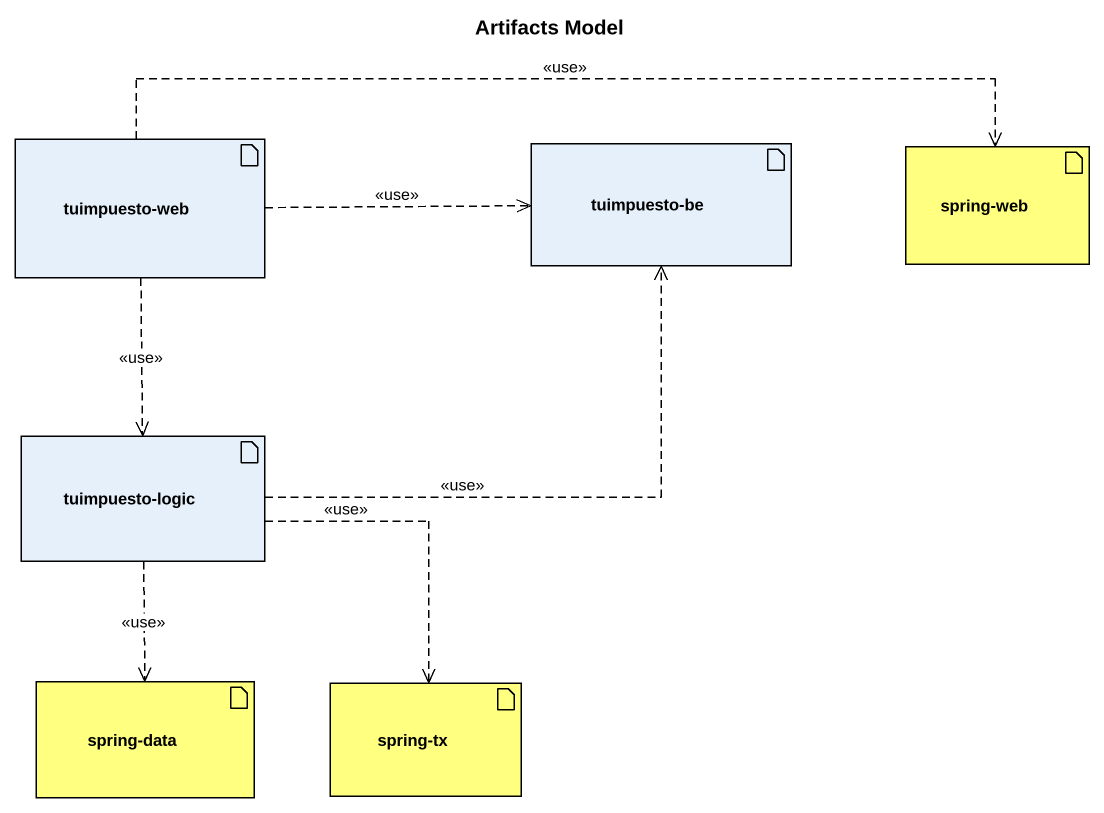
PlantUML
@startuml
title Artifacts Model
artifact "tuimpuesto-web" as tuimpuesto_web
artifact "tuimpuesto-be" as tuimpuesto_be
artifact "spring-web" as spring_web #FFFF80
artifact "tuimpuesto-logic" as tuimpuesto_logic
artifact "spring-data" as spring_data #FFFF80
artifact "spring-tx" as spring_tx #FFFF80
tuimpuesto_web .right.> tuimpuesto_be : <<use>>
tuimpuesto_web .right.> spring_web : <<use>>
tuimpuesto_web ..> tuimpuesto_logic : <<use>>
tuimpuesto_logic .right.> tuimpuesto_be : <<use>>
tuimpuesto_logic ..> spring_data : <<use>>
tuimpuesto_logic ..> spring_tx : <<use>>
@enduml
